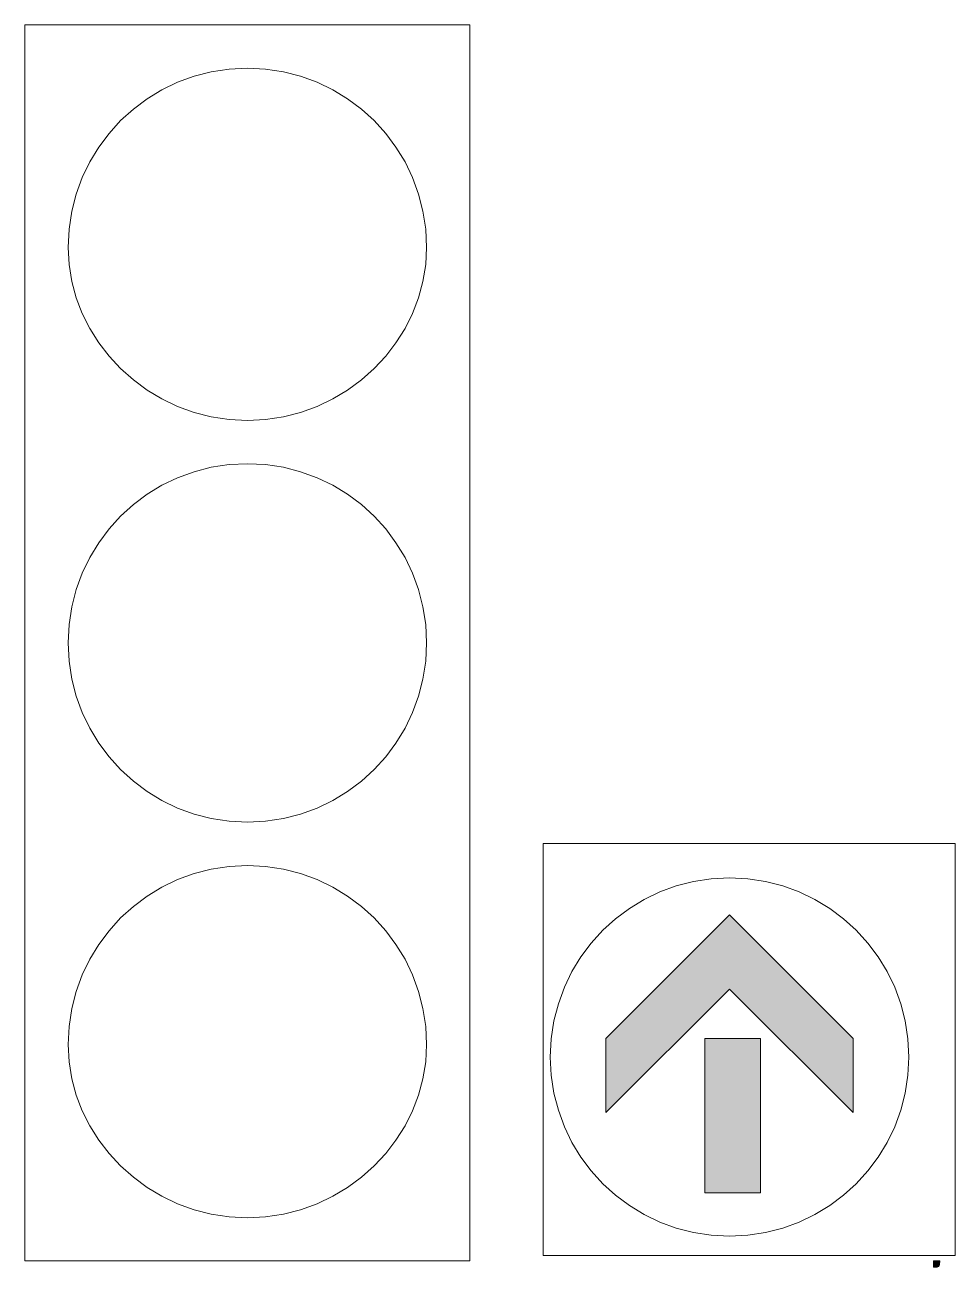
# Model space of a CAD drawing. Header units: metres. Extents: x 181 to 362, y 15 to 256.
import ezdxf

# ---------------------------------------------------------------- set-up
doc = ezdxf.new("R2010")
doc.units = ezdxf.units.M
for name, color, linetype, true_color in [('FILL_BLACK_000000', 7, 'Continuous', 0x000000), ('FILL_LIME_00FF00', 7, 'Continuous', 0x00ff00), ('STROKE_BLACK_000000', 7, 'Continuous', 0x000000)]:
    doc.layers.add(name, color=color, linetype=linetype, true_color=true_color)

msp = doc.modelspace()

# ---------------------------------------------------------------- hatches: boundary and pattern name
at = {"layer": 'FILL_BLACK_000000', "true_color": 0x000000}
h = msp.add_hatch(color=7, dxfattribs=at)
h.dxf.hatch_style = 1
h.paths.add_polyline_path([(358.93, 15.63), (358.8, 15.27), (358.44, 15.14), (357.75, 15.12), (357.75, 16.32), (358.95, 16.32), (358.93, 15.63)])
at = {"layer": 'FILL_LIME_00FF00', "true_color": 0x00ff00}
h = msp.add_hatch(color=7, dxfattribs=at)
h.dxf.hatch_style = 1
h.paths.add_polyline_path([(318.15, 69.12), (294.15, 45.12), (294.15, 59.52), (318.15, 83.52), (342.15, 59.52), (342.15, 45.12), (318.15, 69.12)])
h = msp.add_hatch(color=7, dxfattribs=at)
h.dxf.hatch_style = 1
h.paths.add_polyline_path([(313.35, 29.52), (313.35, 59.52), (324.15, 59.52), (324.15, 29.52), (313.35, 29.52)])

# ---------------------------------------------------------------- linework, layer by layer
at = {"layer": 'FILL_BLACK_000000', "lineweight": 0, "true_color": 0x000000}
msp.add_lwpolyline([(358.93, 15.63), (358.8, 15.27), (358.44, 15.14), (357.75, 15.12), (357.75, 16.32), (358.95, 16.32)], close=True, dxfattribs=at)
at = {"layer": 'FILL_LIME_00FF00', "lineweight": 0, "true_color": 0x00ff00}
for points in [[(318.15, 69.12), (294.15, 45.12), (294.15, 59.52), (318.15, 83.52), (342.15, 59.52), (342.15, 45.12)], [(313.35, 29.52), (313.35, 59.52), (324.15, 59.52), (324.15, 29.52)]]:
    msp.add_lwpolyline(points, close=True, dxfattribs=at)
at = {"layer": 'STROKE_BLACK_000000', "lineweight": 0, "true_color": 0x000000}
for points in [[(267.75, 256.32), (181.35, 256.32)], [(181.35, 256.32), (181.35, 16.32)], [(267.75, 256.32), (267.75, 16.32)], [(259.35, 213.12), (259.17, 216.67), (258.64, 220.13), (257.78, 223.46), (256.61, 226.66), (255.15, 229.7), (253.4, 232.57), (251.4, 235.25), (249.15, 237.72), (246.68, 239.97), (244, 241.97), (241.13, 243.72), (238.09, 245.18), (234.89, 246.35), (231.56, 247.21), (228.1, 247.74), (224.55, 247.92), (221, 247.74), (217.54, 247.21), (214.21, 246.35), (211.01, 245.18), (207.97, 243.72), (205.1, 241.97), (202.42, 239.97), (199.95, 237.72), (197.7, 235.25), (195.7, 232.57), (193.95, 229.7), (192.49, 226.66), (191.32, 223.46), (190.46, 220.13), (189.93, 216.67), (189.75, 213.12), (189.93, 209.78), (190.46, 206.51), (191.32, 203.34), (192.49, 200.28), (193.95, 197.35), (195.7, 194.58), (197.7, 191.98), (199.95, 189.57), (202.42, 187.37), (205.1, 185.41), (207.97, 183.69), (211.01, 182.24), (214.21, 181.08), (217.54, 180.23), (221, 179.7), (224.55, 179.52), (228.1, 179.7), (231.56, 180.23), (234.89, 181.08), (238.09, 182.24), (241.13, 183.69), (244, 185.41), (246.68, 187.37), (249.15, 189.57), (251.4, 191.98), (253.4, 194.58), (255.15, 197.35), (256.61, 200.28), (257.78, 203.34), (258.64, 206.51), (259.17, 209.78), (259.35, 213.12)], [(259.35, 136.32), (259.17, 139.87), (258.64, 143.33), (257.78, 146.66), (256.61, 149.86), (255.15, 152.9), (253.4, 155.77), (251.4, 158.45), (249.15, 160.92), (246.68, 163.17), (244, 165.17), (241.13, 166.92), (238.09, 168.38), (234.89, 169.55), (231.56, 170.41), (228.1, 170.94), (224.55, 171.12), (221, 170.94), (217.54, 170.41), (214.21, 169.55), (211.01, 168.38), (207.97, 166.92), (205.1, 165.17), (202.42, 163.17), (199.95, 160.92), (197.7, 158.45), (195.7, 155.77), (193.95, 152.9), (192.49, 149.86), (191.32, 146.66), (190.46, 143.33), (189.93, 139.87), (189.75, 136.32), (189.93, 132.77), (190.46, 129.31), (191.32, 125.98), (192.49, 122.78), (193.95, 119.74), (195.7, 116.87), (197.7, 114.19), (199.95, 111.72), (202.42, 109.47), (205.1, 107.47), (207.97, 105.72), (211.01, 104.26), (214.21, 103.09), (217.54, 102.23), (221, 101.7), (224.55, 101.52), (228.1, 101.7), (231.56, 102.23), (234.89, 103.09), (238.09, 104.26), (241.13, 105.72), (244, 107.47), (246.68, 109.47), (249.15, 111.72), (251.4, 114.19), (253.4, 116.87), (255.15, 119.74), (256.61, 122.78), (257.78, 125.98), (258.64, 129.31), (259.17, 132.77), (259.35, 136.32)], [(281.95, 97.36), (281.95, 17.36)], [(281.95, 97.36), (361.95, 97.36)], [(361.95, 97.36), (361.95, 17.36)], [(259.35, 58.32), (259.17, 61.87), (258.64, 65.33), (257.78, 68.66), (256.61, 71.86), (255.15, 74.9), (253.4, 77.77), (251.4, 80.45), (249.15, 82.92), (246.68, 85.17), (244, 87.17), (241.13, 88.92), (238.09, 90.38), (234.89, 91.55), (231.56, 92.41), (228.1, 92.94), (224.55, 93.12), (221, 92.94), (217.54, 92.41), (214.21, 91.55), (211.01, 90.38), (207.97, 88.92), (205.1, 87.17), (202.42, 85.17), (199.95, 82.92), (197.7, 80.45), (195.7, 77.77), (193.95, 74.9), (192.49, 71.86), (191.32, 68.66), (190.46, 65.33), (189.93, 61.87), (189.75, 58.32), (189.93, 54.98), (190.46, 51.71), (191.32, 48.54), (192.49, 45.48), (193.95, 42.55), (195.7, 39.78), (197.7, 37.18), (199.95, 34.77), (202.42, 32.57), (205.1, 30.61), (207.97, 28.89), (211.01, 27.44), (214.21, 26.28), (217.54, 25.43), (221, 24.9), (224.55, 24.72), (228.1, 24.9), (231.56, 25.43), (234.89, 26.28), (238.09, 27.44), (241.13, 28.89), (244, 30.61), (246.68, 32.57), (249.15, 34.77), (251.4, 37.18), (253.4, 39.78), (255.15, 42.55), (256.61, 45.48), (257.78, 48.54), (258.64, 51.71), (259.17, 54.98), (259.35, 58.32)], [(318.15, 21.12), (321.7, 21.3), (325.16, 21.83), (328.49, 22.69), (331.69, 23.86), (334.73, 25.32), (337.6, 27.07), (340.28, 29.07), (342.75, 31.32), (345, 33.79), (347, 36.47), (348.75, 39.34), (350.21, 42.38), (351.38, 45.58), (352.24, 48.91), (352.77, 52.37), (352.95, 55.92), (352.77, 59.47), (352.24, 62.93), (351.38, 66.26), (350.21, 69.46), (348.75, 72.5), (347, 75.37), (345, 78.05), (342.75, 80.52), (340.28, 82.77), (337.6, 84.77), (334.73, 86.52), (331.69, 87.98), (328.49, 89.15), (325.16, 90.01), (321.7, 90.54), (318.15, 90.72), (314.6, 90.54), (311.14, 90.01), (307.81, 89.15), (304.61, 87.98), (301.57, 86.52), (298.7, 84.77), (296.02, 82.77), (293.55, 80.52), (291.3, 78.05), (289.3, 75.37), (287.55, 72.5), (286.09, 69.46), (284.92, 66.26), (284.06, 62.93), (283.53, 59.47), (283.35, 55.92), (283.53, 52.37), (284.06, 48.91), (284.92, 45.58), (286.09, 42.38), (287.55, 39.34), (289.3, 36.47), (291.3, 33.79), (293.55, 31.32), (296.02, 29.07), (298.7, 27.07), (301.57, 25.32), (304.61, 23.86), (307.81, 22.69), (311.14, 21.83), (314.6, 21.3), (318.15, 21.12)], [(281.95, 17.36), (361.95, 17.36)], [(267.75, 16.32), (181.35, 16.32)]]:
    msp.add_lwpolyline(points, dxfattribs=at)

doc.saveas('drawing.dxf')
